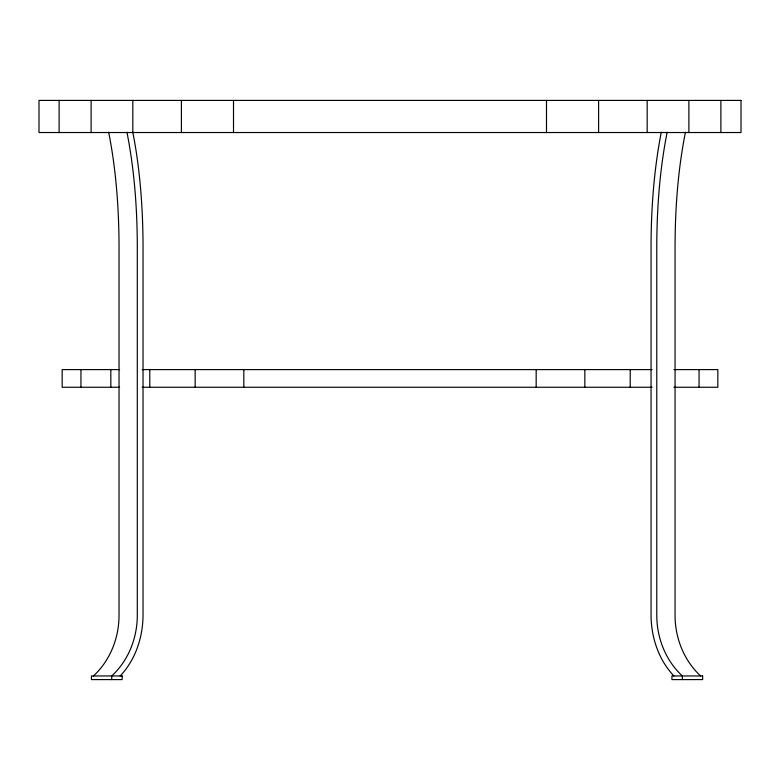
<?xml version="1.0" encoding="UTF-8"?>
<svg xmlns="http://www.w3.org/2000/svg" width="780" height="780" viewBox="0 0 780 780"><rect width="100%" height="100%" fill="white"/><g stroke="black" fill="none" stroke-linecap="round" stroke-linejoin="round"><path stroke-width="1.17" d="M661.294 132.151C654.088 168.968 651.3 206.524 651.047 243.994L651.047 615.927C651.339 637.728 658.71 660.017 673.93 675.958M667.154 132.181C659.851 169.006 657.023 206.593 656.779 244.082L656.779 615.673C656.867 638.128 665.72 660.64 682.373 675.958L682.373 679.594M685.425 132.181C678.122 169.006 675.295 206.593 675.061 244.082L675.061 615.673C675.139 638.128 683.992 660.64 700.645 675.958M93.444 675.958C110.087 660.64 118.95 638.128 119.028 615.673L119.028 244.082C118.784 206.593 115.957 169.006 108.664 132.181M120.159 675.958C135.379 660.017 142.74 637.728 143.032 615.927L143.032 243.994C142.789 206.524 140 168.968 132.795 132.151M119.584 369.603L62.166 369.603L62.166 387.26L119.584 387.26M142.233 369.603L652.119 369.603M673.94 369.603L717.834 369.603L717.834 387.26L673.94 387.26M142.233 387.26L652.119 387.26M126.935 132.181C134.228 169.006 137.066 206.593 137.299 244.082L137.299 615.673C137.221 638.128 128.359 660.64 111.715 675.958L111.715 679.594M720.886 100.406L720.886 132.532M699.046 369.603L699.046 387.26M688.886 100.406L688.886 132.532M647.176 100.406L647.176 132.532M630.211 369.603L630.211 387.26M598.611 100.406L598.611 132.532M584.844 369.603L584.844 387.26M546.497 100.406L546.497 132.532M536.172 369.603L536.172 387.26M243.828 369.603L243.828 387.26M233.503 100.406L233.503 132.532M195.156 369.603L195.156 387.26M181.389 100.406L181.389 132.532M149.789 369.603L149.789 387.26M132.824 100.406L132.824 132.532M110.838 369.603L110.838 387.26M91.114 100.406L91.114 132.532M80.954 369.603L80.954 387.26M59.114 100.406L59.114 132.532M741 100.406L39 100.406L39 132.532L741 132.532L741 100.406M122.158 675.958L91.445 675.958L91.445 679.594L122.158 679.594L122.158 675.958M702.643 675.958L671.931 675.958L671.931 679.594L702.643 679.594L702.643 675.958"/></g></svg>
